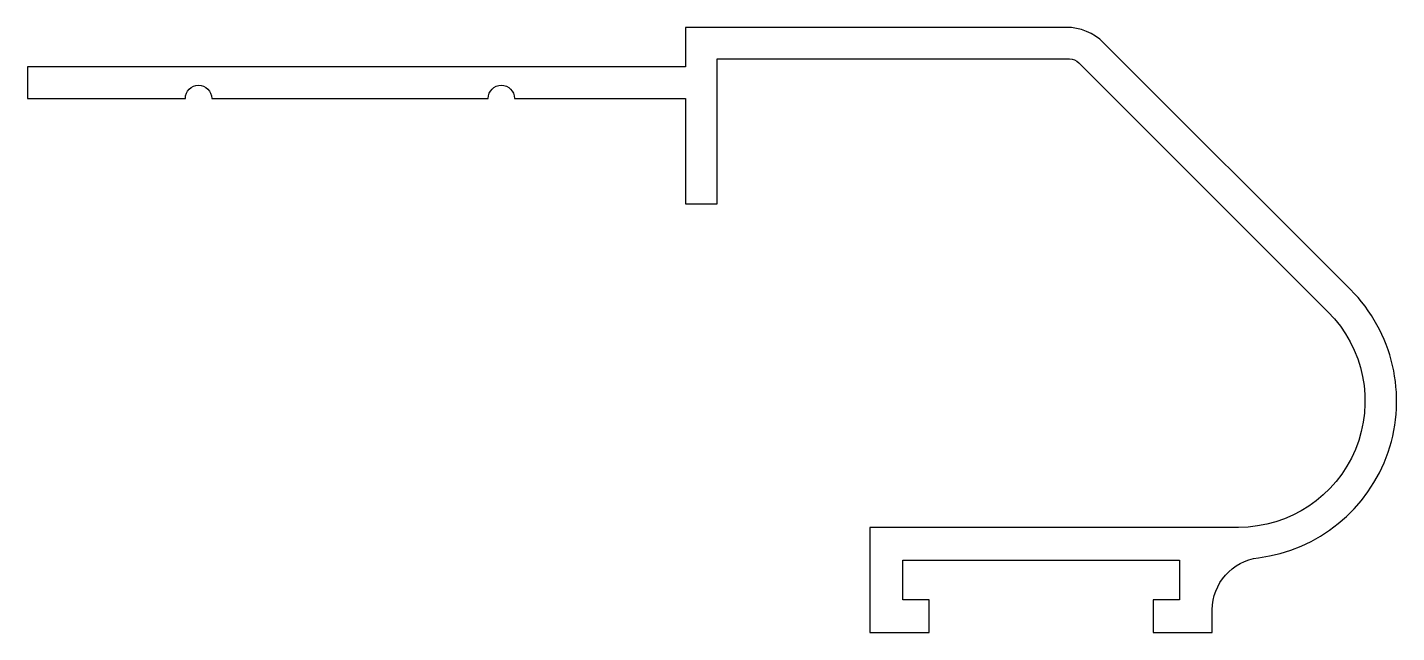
# Model space of a CAD drawing. Extents: x 212.4 to 264.4, y 290.3 to 313.3.
import ezdxf

# ---------------------------------------------------------------- set-up
doc = ezdxf.new("R2010")
doc.units = 0
doc.layers.get('0').update_dxf_attribs({"linetype": 'CONTINUOUS'})

msp = doc.modelspace()

# ---------------------------------------------------------------- linework, layer by layer
msp.add_lwpolyline([(246.647, 291.533), (245.647, 291.533), (245.647, 293.033), (256.147, 293.033), (256.147, 291.533), (255.147, 291.533), (255.147, 290.283), (257.397, 290.283), (257.397, 291.146, -0.377964), (259.147, 293.13, 0.623773), (262.64, 303.325), (253.268, 312.697, 0.198912), (251.854, 313.283), (237.397, 313.283), (237.397, 311.783), (212.397, 311.783), (212.397, 310.583), (218.397, 310.583, -1), (219.397, 310.583), (229.897, 310.583, -1), (230.897, 310.583), (237.397, 310.583), (237.397, 306.583), (238.597, 306.583), (238.597, 312.083), (251.978, 312.083, -0.198912), (252.332, 311.936), (261.791, 302.477, -0.668179), (258.397, 294.283), (244.397, 294.283), (244.397, 290.283), (246.647, 290.283)], format="xyb", close=True)

doc.saveas('drawing.dxf')
